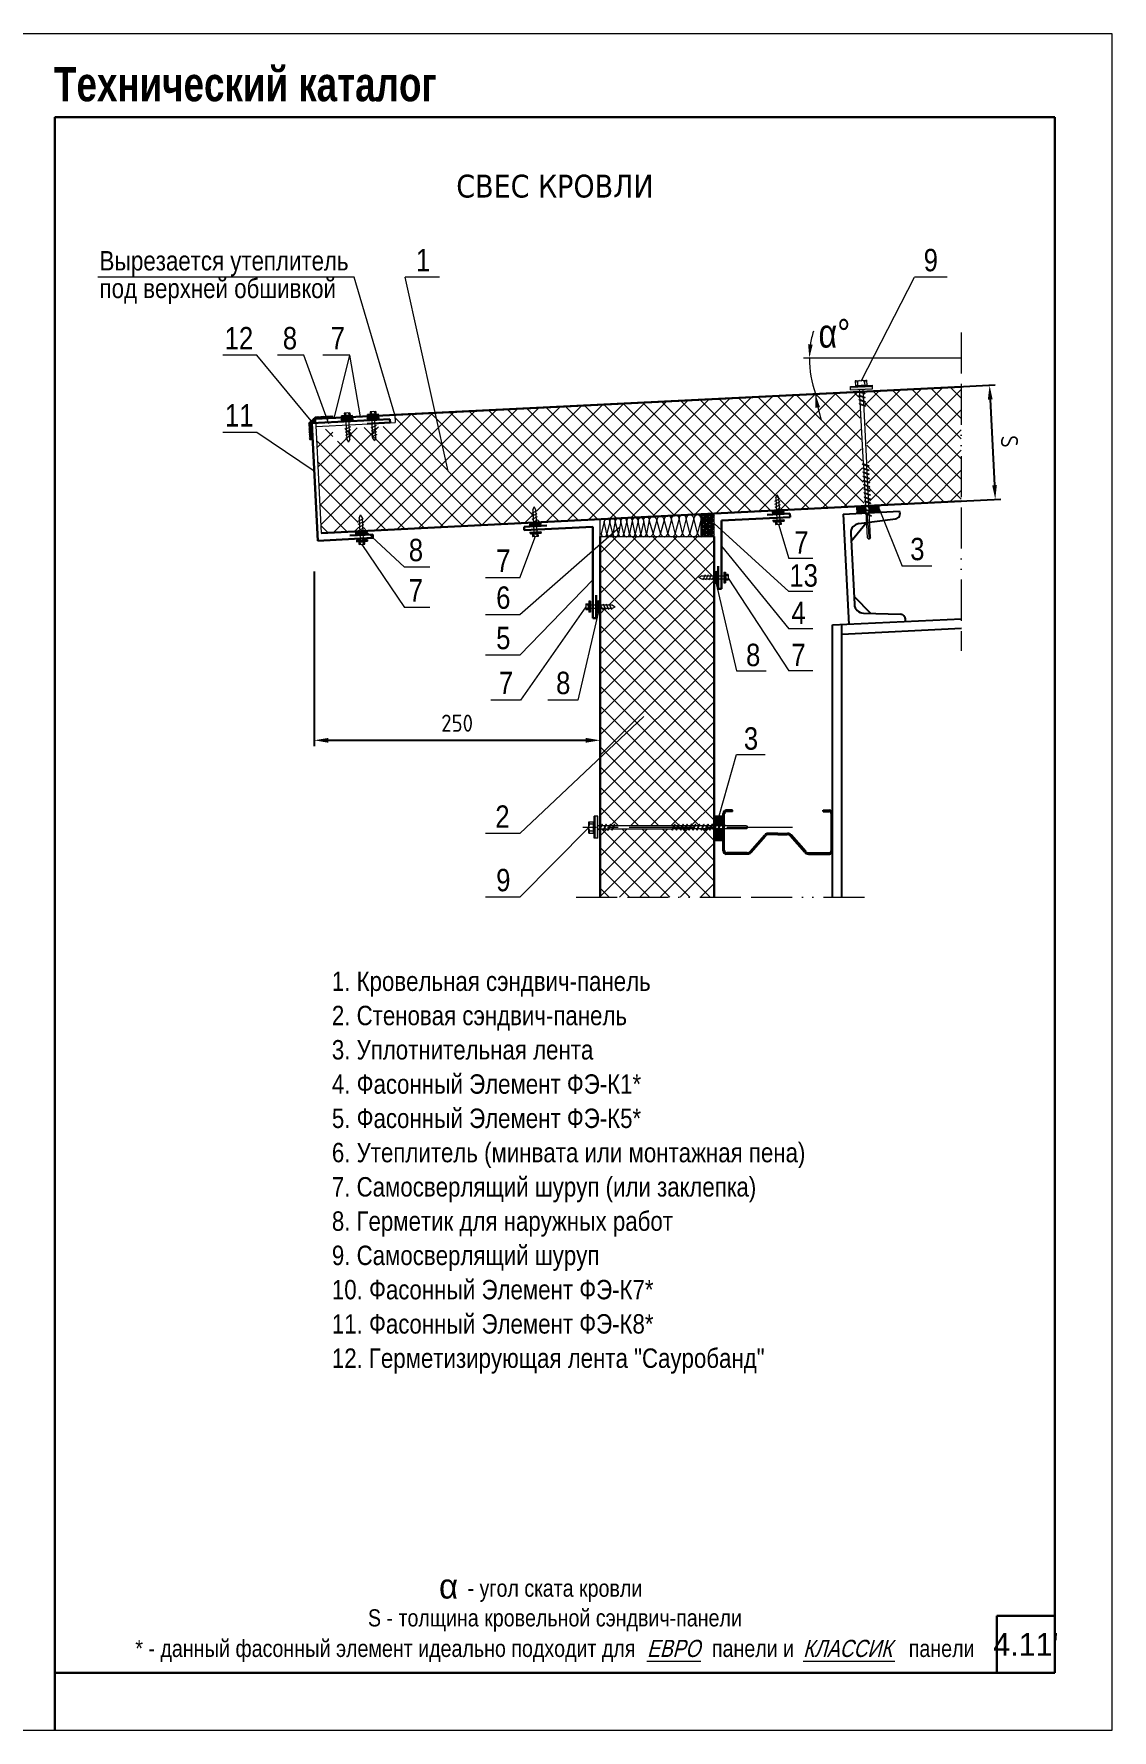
# Model space of a CAD drawing. Extents: x 5821 to 16321, y -13531 to 5774.
# Drawn here: x 6978 to 7921, y -11304 to -9819 of the extents above; entities that cross this region are included whole.
import ezdxf
from ezdxf.enums import TextEntityAlignment as Align

# ---------------------------------------------------------------- set-up
doc = ezdxf.new("R2010")
doc.units = 0
doc.header["$LTSCALE"] = 3
doc.linetypes.add('ACAD_ISO13W100', pattern=[36, 12, -3, 12, -3, 0, -3, 0, -3])
doc.linetypes.add('CENTER2', pattern=[28.575, 19.05, -3.175, 3.175, -3.175])
doc.layers.get('0').update_dxf_attribs({"linetype": 'CONTINUOUS', "lineweight": 30})
doc.layers.get('DEFPOINTS').update_dxf_attribs({"linetype": 'CONTINUOUS'})
for name, color, linetype, lineweight in [('Logo', 1, 'CONTINUOUS', 9), ('new_fill', 8, 'CONTINUOUS', 13), ('RAZMER', 7, 'CONTINUOUS', 9), ('Нащельники', 1, 'CONTINUOUS', 30), ('Саморезы', 7, 'CONTINUOUS', 13)]:
    doc.layers.add(name, color=color, linetype=linetype, lineweight=lineweight)
doc.layers.add('Прогон', color=7, linetype='CONTINUOUS')
doc.styles.add('LOGO', font='HATTEN.TTF')
doc.styles.add('ROMANS', font='romans.shx', dxfattribs={"width": 0.85})
doc.styles.get("Standard").update_dxf_attribs({"font": 'TAHOMA.TTF'})
doc.styles.add('style1', font='ARIALN.TTF')
doc.styles.add('style2', font='impact.TTF')
doc.styles.add('курсив', font='ARIAL.TTF', dxfattribs={"width": 0.8, "oblique": 15})
doc.dimstyles.new('5', dxfattribs={"dimscale": 5, "dimtxt": 3, "dimasz": 2.5, "dimexe": 1, "dimexo": 3, "dimgap": 0, "dimtad": 0, "dimdec": 0, "dimzin": 9, "dimdsep": 46, "dimtxsty": 'ROMANS', "dimblk2": 'OBLIQUE', "dimcen": -3, "dimdle": 1.5, "dimclrd": 256, "dimclre": 256, "dimclrt": 256, "dimadec": 0, "dimazin": 0, "dimtfac": 1, "dimtdec": 0, "dimtofl": 0, "dimtmove": 2, "dimatfit": 3, "dimfxl": 0, "dimtvp": 1, "dimtolj": 1, "dimtzin": 9, "dimarcsym": 0})
pattern_1 = [(0, (422.5248, -16984.0036), (0, 1.25), []), (60, (422.5248, -16984.0036), (-1.08253175, 0.625), []), (120, (422.5248, -16984.0036), (-1.08253175, -0.625), [])]
pattern_2 = [(0, (3888.2201, -13398.6371), (0, 1.25), []), (60, (3888.2201, -13398.6371), (-1.08253175, 0.625), []), (120, (3888.2201, -13398.6371), (-1.08253175, -0.625), [])]

# ---------------------------------------------------------------- blocks, each defined once
blk = doc.blocks.new('*D1248')
at = {"layer": 'DEFPOINTS', "color": 0, "transparency": 16777216}
for p in [(7222.9, -10274.5), (7473.1, -10418.7), (7473.1, -10437.2)]:
    blk.add_point(p, dxfattribs=at)
at = {"layer": 'RAZMER', "lineweight": -2, "transparency": 16777216}
for p, q in [((7222.9, -10289.5), (7222.9, -10442.2)), ((7235.4, -10437.2), (7460.6, -10437.2)), ((7473.1, -10433.7), (7473.1, -10442.2))]:
    blk.add_line(p, q, dxfattribs=at)
at = {"layer": 'RAZMER', "transparency": 16777216}
for points in [[(7235.4, -10435.1), (7235.4, -10439.3), (7222.9, -10437.2)], [(7460.6, -10435.1), (7460.6, -10439.3), (7473.1, -10437.2)]]:
    blk.add_solid(points, dxfattribs=at)
at = {"layer": 'RAZMER', "transparency": 16777216, "insert": (7348, -10422.2), "char_height": 15, "attachment_point": 5, "style": 'ROMANS'}
blk.add_mtext('\\A1;250', dxfattribs=at)
blk = doc.blocks.new('*D1249')
at = {"layer": 'DEFPOINTS', "color": 0, "transparency": 16777216}
for p in [(7720.7, -10131), (7725.7, -10230.9), (7818.9, -10226.2)]:
    blk.add_point(p, dxfattribs=at)
at = {"layer": 'RAZMER', "lineweight": -2, "transparency": 16777216}
for p, q in [((7735.7, -10130.3), (7818.9, -10126.1)), ((7814.5, -10138.8), (7818.2, -10213.7)), ((7740.7, -10230.1), (7823.9, -10226))]:
    blk.add_line(p, q, dxfattribs=at)
at = {"layer": 'RAZMER', "transparency": 16777216}
for points in [[(7816.6, -10138.7), (7812.4, -10138.9), (7813.9, -10126.4)], [(7820.3, -10213.6), (7816.2, -10213.9), (7818.9, -10226.2)]]:
    blk.add_solid(points, dxfattribs=at)
at = {"layer": 'RAZMER', "transparency": 16777216, "insert": (7831.3, -10175.5), "char_height": 15, "attachment_point": 5, "rotation": 272.8624, "style": 'ROMANS'}
blk.add_mtext('\\A1;S', dxfattribs=at)
blk = doc.blocks.new('Z-профиль')
at = {"layer": 'Прогон'}
for p, q in [((0, -16.4), (0, 16.4)), ((1, -16.1), (1, 16.1)), ((8.2, 19.2), (2.7, 19.2)), ((8.2, 18.2), (3.1, 18.2)), ((8.2, 18.2), (8.2, 19.2)), ((87.6, 19.2), (93, 19.2)), ((87.6, 18.2), (87.6, 19.2)), ((87.6, 18.2), (92.7, 18.2)), ((94.8, -16.1), (94.8, 16.1)), ((95.8, -16.4), (95.8, 16.4)), ((23.6, -17), (36.4, -2.4)), ((24.3, -17.8), (37.1, -3.2)), ((47.9, -1.1), (39.5, -1.1)), ((47.9, -2.1), (39.6, -2.1)), ((47.9, -1.1), (56.3, -1.1)), ((47.9, -2.1), (56.1, -2.1)), ((71.5, -17.8), (58.7, -3.2)), ((72.2, -17), (59.4, -2.4)), ((21.2, -19.2), (2.7, -19.2)), ((21, -18.2), (3.1, -18.2)), ((74.6, -19.2), (93, -19.2)), ((74.7, -18.2), (92.7, -18.2))]:
    blk.add_line(p, q, dxfattribs=at)
for centre, radius, start, end in [((2.7, 16.4), 2.74, 90, 180), ((3.1, 16.1), 2.05, 90, 180), ((92.7, 16.1), 2.05, 0, 90), ((93, 16.4), 2.74, 0, 90), ((39.5, -5.2), 4.1, 90, 138.6522), ((39.6, -5.5), 3.42, 90, 138.6522), ((56.1, -5.5), 3.42, 41.3478, 90), ((56.3, -5.2), 4.1, 41.3478, 90), ((2.7, -16.4), 2.74, 180, 270), ((3.1, -16.1), 2.05, 180, 270), ((21, -14.7), 3.42, 270, 318.6522), ((21.2, -15), 4.1, 270, 318.6522), ((74.6, -15), 4.1, 221.3478, 270), ((74.7, -14.7), 3.42, 221.3478, 270), ((92.7, -16.1), 2.05, 270, 0), ((93, -16.4), 2.74, 270, 0)]:
    blk.add_arc(centre, radius, start, end, dxfattribs=at)
blk = doc.blocks.new('40х80швеллер')
at = {"layer": 'Прогон'}
for p, q in [((0.1, 80.6), (0, 0)), ((0.1, 80.6), (41.2, 80.5)), ((11.2, 73), (38, 75.1)), ((4.9, 66.2), (4.8, 14.4)), ((4.9, 60.5), (16.4, 73.4)), ((4.8, 20.1), (16.3, 7.2)), ((11.1, 7.6), (37.9, 5.4))]:
    blk.add_line(p, q, dxfattribs=at)
for centre, radius, start, end in [((37.5, 79), 3.97, 277.6053, 22.1728), ((11.7, 66.2), 6.84, 94.5185, 179.9185), ((11.6, 14.4), 6.84, 179.9185, 265.3185), ((37.4, 1.5), 3.97, 337.6641, 82.2316)]:
    blk.add_arc(centre, radius, start, end, dxfattribs=at)
blk = doc.blocks.new('саморез4')
at = {"layer": 'new_fill'}
blk.add_hatch(color=254, dxfattribs=at).paths.add_polyline_path([(-2.4, -9.4), (0, -9.4), (0, 9.8), (-2.4, 9.8)])
at = {"layer": 'Саморезы', "ltscale": 150}
for p, q in [((-7.9, 5), (-3.1, 5)), ((-7.9, -5), (-7.9, 5)), ((-5.9, 3.1), (-3.1, 3.1)), ((-3.8, -5), (-3.8, 5)), ((0, 9.8), (-3.1, 9.8)), ((-3.1, -9.4), (-3.1, 9.8)), ((-2.4, -9.4), (-2.4, 9.8)), ((0, -9.4), (0, 9.8)), ((64.9, 1.5), (0, 1.5)), ((1.3, -2.2), (3.4, 2.7)), ((1.9, -2.2), (4, 2.7)), ((3.7, 2.9), (3.4, 2.7)), ((3.7, 2.9), (4, 2.7)), ((4.9, -2.2), (7, 2.7)), ((5.5, -2.2), (7.6, 2.7)), ((7.3, 2.9), (7, 2.7)), ((7.3, 2.9), (7.6, 2.7)), ((8.6, -2.2), (10.7, 2.7)), ((9.2, -2.2), (11.3, 2.7)), ((11, 2.9), (10.7, 2.7)), ((11, 2.9), (11.3, 2.7)), ((12.2, -2.2), (14.3, 2.7)), ((12.8, -2.2), (14.9, 2.7)), ((14.6, 2.9), (14.3, 2.7)), ((14.6, 2.9), (14.9, 2.7)), ((64.9, -2.2), (67, 2.7)), ((65.6, -2.2), (67.7, 2.7)), ((67.3, 2.9), (67, 2.7)), ((130, 1.3), (67.1, 1.3)), ((67.3, 2.9), (67.7, 2.7)), ((68.6, -2.2), (70.7, 2.7)), ((69.2, -2.2), (71.3, 2.7)), ((71, 2.9), (70.7, 2.7)), ((71, 2.9), (71.3, 2.7)), ((72.2, -2.2), (74.3, 2.7)), ((72.8, -2.2), (74.9, 2.7)), ((74.6, 2.9), (74.3, 2.7)), ((74.6, 2.9), (74.9, 2.7)), ((75.8, -2.2), (77.9, 2.7)), ((76.4, -2.2), (78.5, 2.7)), ((78.2, 2.9), (77.9, 2.7)), ((78.2, 2.9), (78.5, 2.7)), ((79.5, -2.2), (81.5, 2.7)), ((80.1, -2.2), (82.2, 2.7)), ((81.9, 2.9), (81.5, 2.7)), ((81.9, 2.9), (82.2, 2.7)), ((83.1, -2.2), (85.2, 2.7)), ((83.7, -2.2), (85.8, 2.7)), ((85.5, 2.9), (85.2, 2.7)), ((85.5, 2.9), (85.8, 2.7)), ((86.7, -2.2), (88.8, 2.7)), ((87.3, -2.2), (89.4, 2.7)), ((89.1, 2.9), (88.8, 2.7)), ((89.1, 2.9), (89.4, 2.7)), ((90.3, -2.2), (92.4, 2.7)), ((90.9, -2.2), (93, 2.7)), ((92.7, 2.9), (92.4, 2.7)), ((92.7, 2.9), (93, 2.7)), ((94, -2.2), (96.1, 2.7)), ((94.6, -2.2), (96.7, 2.7)), ((96.4, 2.9), (96.1, 2.7)), ((96.4, 2.9), (96.7, 2.7)), ((97.6, -2.2), (99.7, 2.7)), ((98.2, -2.2), (100.3, 2.7)), ((100, 2.9), (99.7, 2.7)), ((100, 2.9), (100.3, 2.7)), ((101.2, -2.2), (103.3, 2.7)), ((101.8, -2.2), (103.9, 2.7)), ((103.6, 2.9), (103.3, 2.7)), ((103.6, 2.9), (103.9, 2.7)), ((104.8, -2.2), (106.9, 2.7)), ((105.5, -2.2), (107.6, 2.7)), ((107.2, 2.9), (106.9, 2.7)), ((107.2, 2.9), (107.6, 2.7)), ((108.5, -2.2), (110.6, 2.7)), ((109.1, -2.2), (111.2, 2.7)), ((110.9, 2.9), (110.6, 2.7)), ((110.9, 2.9), (111.2, 2.7)), ((130, 1.3), (131.2, 0)), ((-7.9, -5), (-3.1, -5)), ((-5.9, -3.1), (-3.1, -3.1)), ((0, -9.4), (-3.1, -9.4)), ((64.9, -1.5), (0, -1.5)), ((64.9, -1.5), (0, -1.5)), ((1.6, -2.4), (1.3, -2.2)), ((1.6, -2.4), (1.9, -2.2)), ((5.2, -2.4), (4.9, -2.2)), ((5.2, -2.4), (5.5, -2.2)), ((8.9, -2.4), (8.6, -2.2)), ((8.9, -2.4), (9.2, -2.2)), ((12.5, -2.4), (12.2, -2.2)), ((12.5, -2.4), (12.8, -2.2)), ((65.3, -2.4), (64.9, -2.2)), ((65.3, -2.4), (65.6, -2.2)), ((130, -1.3), (67.1, -1.3)), ((68.9, -2.4), (68.6, -2.2)), ((68.9, -2.4), (69.2, -2.2)), ((72.5, -2.4), (72.2, -2.2)), ((72.5, -2.4), (72.8, -2.2)), ((76.1, -2.4), (75.8, -2.2)), ((76.1, -2.4), (76.4, -2.2)), ((79.8, -2.4), (79.5, -2.2)), ((79.8, -2.4), (80.1, -2.2)), ((83.4, -2.4), (83.1, -2.2)), ((83.4, -2.4), (83.7, -2.2)), ((87, -2.4), (86.7, -2.2)), ((87, -2.4), (87.3, -2.2)), ((90.6, -2.4), (90.3, -2.2)), ((90.6, -2.4), (90.9, -2.2)), ((94.3, -2.4), (94, -2.2)), ((94.3, -2.4), (94.6, -2.2)), ((97.9, -2.4), (97.6, -2.2)), ((97.9, -2.4), (98.2, -2.2)), ((101.5, -2.4), (101.2, -2.2)), ((101.5, -2.4), (101.8, -2.2)), ((105.1, -2.4), (104.8, -2.2)), ((105.1, -2.4), (105.5, -2.2)), ((108.8, -2.4), (108.5, -2.2)), ((108.8, -2.4), (109.1, -2.2)), ((130, -1.3), (131.2, 0))]:
    blk.add_line(p, q, dxfattribs=at)
at = {"layer": 'Саморезы'}
for p, q in [((67.1, 1.3), (64.9, 1.5)), ((67.1, -1.3), (64.9, -1.5))]:
    blk.add_line(p, q, dxfattribs=at)
at = {"layer": 'Саморезы', "ltscale": 150}
for centre, radius, start, end in [((-5.9, 5.1), 2, 182.373, 269.9653), ((-5.9, 1.1), 2, 90.0347, 177.627), ((80.3, 1057.7), 1058.9, 271.592, 272.7554), ((-5.9, -1.1), 2, 182.373, 269.9653), ((-5.9, -5.1), 2, 90.0347, 177.627)]:
    blk.add_arc(centre, radius, start, end, dxfattribs=at)
blk = doc.blocks.new('саморез1')
at = {"layer": 'new_fill'}
blk.add_hatch(color=254, dxfattribs=at).paths.add_polyline_path([(-1.2, -4.8), (0, -4.8), (0, 4.8), (-1.2, 4.8)])
at = {"layer": 'Саморезы', "ltscale": 150}
for p, q in [((-3.9, 2.6), (-1.5, 2.6)), ((-3.9, 2.6), (-3.9, -2.4)), ((-2.9, 1.7), (-1.5, 1.7)), ((-1.9, 2.6), (-1.9, -2.4)), ((0, 4.8), (-1.5, 4.8)), ((-1.5, 4.8), (-1.5, -4.8)), ((-1.2, 4.8), (-1.2, -4.8)), ((0, 4.8), (0, -4.8)), ((19.2, 1.4), (0, 1.4)), ((8.4, 2.4), (10.5, -2.4)), ((11.1, 2.4), (13.2, -2.4)), ((13.8, 2.4), (15.9, -2.4)), ((16.4, 2.4), (18.5, -2.4)), ((19.2, 1.4), (21.8, 0)), ((19.2, -1.4), (21.8, 0)), ((-3.9, -2.4), (-1.5, -2.4)), ((-2.9, -1.4), (-1.5, -1.4)), ((0, -4.8), (-1.5, -4.8)), ((0, -1.4), (19.2, -1.4))]:
    blk.add_line(p, q, dxfattribs=at)
for centre, start, end in [((-2.9, 2.7), 182.373, 269.9653), ((-2.9, 0.7), 90.0347, 177.627), ((-2.9, -0.4), 182.373, 269.9653), ((-2.9, -2.4), 90.0347, 177.627)]:
    blk.add_arc(centre, 1, start, end, dxfattribs=at)

msp = doc.modelspace()

# ---------------------------------------------------------------- hatches: boundary and pattern name
at = {"layer": 'new_fill'}
h = msp.add_hatch(dxfattribs=at)
h.set_pattern_fill('ANSI37', color=256, scale=100, style=0)
h.set_pattern_definition([(45, (422.525, -16984.004), (-8.838835, 8.838835), []), (135, (422.525, -16984.004), (-8.838835, -8.838835), [])])
h.paths.add_polyline_path([(7414.27, -10246.46), (7413.73, -10235.66), (7417.92, -10235.45), (7418.47, -10246.25), (7520.22, -10241.16, -0.2090741), (7522.84, -10241.03), (7626.9, -10235.83), (7626.36, -10225.12), (7630.56, -10224.91), (7631.09, -10235.62), (7704.38, -10231.96), (7699.39, -10132.08), (7293.6, -10152.37), (7294.08, -10161.86), (7265.88, -10163.27), (7266.42, -10174.1), (7262.23, -10174.31), (7261.69, -10163.48), (7243.19, -10164.4), (7243.73, -10175.24), (7239.54, -10175.45), (7238.99, -10164.61), (7224.6, -10165.33), (7229.12, -10255.72), (7261.94, -10254.08), (7261.4, -10243.21), (7265.6, -10243), (7266.14, -10253.87)])
h.paths.add_polyline_path([(7709.18, -10231.72), (7789.13, -10227.72), (7789.13, -10127.59), (7704.18, -10131.84)])
h = msp.add_hatch(dxfattribs=at)
h.set_pattern_fill('NET3', color=256, scale=10, style=0)
h.set_pattern_definition([(0, (4956.1939, -14873.3374), (0, 1.25), []), (60, (4956.1939, -14873.3374), (-1.08253175, 0.625), []), (120, (4956.1939, -14873.3374), (-1.08253175, -0.625), [])])
h.paths.add_polyline_path([(7220.87, -10159.5), (7224.3, -10159.33), (7224.13, -10155.84), (7234.01, -10155.35), (7233.3, -10153.39), (7224.03, -10153.84), (7218.31, -10159.63), (7219.03, -10174.14), (7221.59, -10174.01)])
h.paths.add_polyline_path([(7238.93, -10153.11), (7233.3, -10153.39), (7234.01, -10155.35), (7239.03, -10155.1)])
h = msp.add_hatch(dxfattribs=at)
h.set_pattern_fill('NET3', color=256, scale=10, style=0)
h.set_pattern_definition([(0, (433.5385, -16982.3149), (0, 1.25), []), (60, (433.5385, -16982.3149), (-1.08253175, 0.625), []), (120, (433.5385, -16982.3149), (-1.08253175, -0.625), [])])
h.paths.add_polyline_path([(7249.59, -10154.56), (7247.93, -10154.64, 0.8037354), (7248.19, -10158.14), (7249.76, -10158.06)])
h.paths.add_polyline_path([(7249.59, -10154.56), (7249.76, -10158.06), (7253.96, -10157.85), (7253.78, -10154.35)])
h.paths.add_polyline_path([(7253.96, -10157.85), (7255.79, -10157.76, 0.8142709), (7255.5, -10154.27), (7253.78, -10154.35)])
h = msp.add_hatch(dxfattribs=at)
h.set_pattern_fill('NET3', color=256, scale=10, style=0)
h.set_pattern_definition([(0, (4949.2338, -13386.6488), (0, 1.25), []), (60, (4949.2338, -13386.6488), (-1.08253175, 0.625), []), (120, (4949.2338, -13386.6488), (-1.08253175, -0.625), [])])
h.paths.add_polyline_path([(7272.28, -10153.43), (7270.67, -10153.51, 0.7936696), (7270.81, -10157), (7272.46, -10156.92)])
h.paths.add_polyline_path([(7272.46, -10156.92), (7276.65, -10156.71), (7276.48, -10153.22), (7272.28, -10153.43)])
h.paths.add_polyline_path([(7276.65, -10156.71), (7278.49, -10156.62, 0.7824442), (7278.3, -10153.13), (7276.48, -10153.22)])
h = msp.add_hatch(dxfattribs=at)
h.set_pattern_fill('NET3', color=256, scale=10, style=0)
h.set_pattern_definition(pattern_2)
h.paths.add_polyline_path([(7717.06, -10231.32), (7708.39, -10231.76), (7708.42, -10232.47), (7709.82, -10232.99), (7710.06, -10233.28), (7709.86, -10233.6), (7708.46, -10233.09), (7708.61, -10236.1), (7710.01, -10236.61), (7710.25, -10236.9), (7710.04, -10237.23), (7708.65, -10236.71), (7708.71, -10237.93), (7717.38, -10237.49)])
h = msp.add_hatch(dxfattribs=at)
h.set_pattern_fill('NET3', color=256, scale=10, style=0)
h.set_pattern_definition(pattern_1)
h.paths.add_polyline_path([(7414.27, -10246.46), (7412.47, -10246.55, 0.782923), (7412.58, -10249.95), (7414.44, -10249.86)])
h.paths.add_polyline_path([(7418.47, -10246.25), (7414.27, -10246.46), (7414.44, -10249.86), (7418.63, -10249.65)])
h.paths.add_polyline_path([(7420.44, -10246.15), (7418.47, -10246.25), (7418.63, -10249.65), (7420.33, -10249.57, 0.7157908)])
h = msp.add_hatch(dxfattribs=at)
h.set_pattern_fill('ESCHER', color=256, scale=5, style=0)
h.set_pattern_definition([(60, (3888.22, -13398.637), (-6, -1e-09), [5.5, -0.5]), (180, (3888.22, -13398.637), (3, -5.1961524), [5.5, -0.5]), (300, (3888.22, -13398.637), (6, -1e-09), [5.5, -0.5]), (60, (3888.72, -13398.637), (-6, -1e-09), [1, -5]), (300, (3888.72, -13398.637), (6, -1e-09), [1, -5]), (60, (3887.97, -13398.204), (-6, -1e-09), [1, -5]), (180, (3887.97, -13398.204), (3, -5.1961524), [1, -5]), (300, (3887.97, -13399.07), (6, -1e-09), [1, -5]), (180, (3887.97, -13399.07), (3, -5.1961524), [1, -5]), (60, (3886.22, -13398.637), (-6, -1e-09), [1, -5]), (300, (3886.22, -13398.637), (6, -1e-09), [1, -5]), (60, (3889.22, -13400.369), (-6, -1e-09), [1, -5]), (180, (3889.22, -13400.369), (3, -5.1961524), [1, -5]), (300, (3889.22, -13396.905), (6, -1e-09), [1, -5]), (180, (3889.22, -13396.905), (3, -5.1961524), [1, -5]), (0, (3889.22, -13397.771), (-3, 5.1961524), [3.5, -2.5]), (0, (3889.22, -13399.503), (-3, 5.1961524), [3.5, -2.5]), (120, (3888.47, -13397.338), (-6, 1e-09), [3.5, -2.5]), (120, (3886.97, -13398.204), (-6, 1e-09), [3.5, -2.5]), (240, (3886.97, -13399.07), (3, -5.1961524), [3.5, -2.5]), (240, (3888.47, -13399.936), (3, -5.1961524), [3.5, -2.5])])
h.paths.add_polyline_path([(7572.88, -10238.53), (7561.64, -10239.09), (7561.64, -10258.85), (7572.88, -10258.85)])
h = msp.add_hatch(dxfattribs=at)
h.set_pattern_fill('NET3', color=256, scale=10, style=0)
h.set_pattern_definition(pattern_1)
h.paths.add_polyline_path([(7626.9, -10235.83), (7625.11, -10235.92, 0.7966935), (7625.32, -10239.41), (7627.07, -10239.33)])
h.paths.add_polyline_path([(7627.07, -10239.33), (7631.27, -10239.12), (7631.09, -10235.62), (7626.9, -10235.83)])
h.paths.add_polyline_path([(7631.09, -10235.62), (7631.27, -10239.12), (7632.96, -10239.03, 0.7824442), (7632.78, -10235.54)])
h = msp.add_hatch(dxfattribs=at)
h.set_pattern_fill('NET3', color=256, scale=10, style=0)
h.set_pattern_definition(pattern_2)
h.paths.add_polyline_path([(7705.76, -10232.1), (7705.26, -10231.91), (7697.56, -10232.3), (7697.89, -10238.48), (7706.08, -10238.07), (7705.95, -10235.72), (7705.04, -10235.39), (7704.8, -10235.09), (7705.01, -10234.77), (7705.92, -10235.11)])
h = msp.add_hatch(dxfattribs=at)
h.set_pattern_fill('NET3', color=256, scale=10, style=0)
h.set_pattern_definition(pattern_1)
h.paths.add_polyline_path([(7261.94, -10254.08), (7260.29, -10254.16, 0.8011778), (7260.58, -10257.69), (7262.12, -10257.62)])
h.paths.add_polyline_path([(7266.32, -10257.41), (7266.14, -10253.87), (7261.94, -10254.08), (7262.12, -10257.62)])
h.paths.add_polyline_path([(7266.32, -10257.41), (7268.15, -10257.31, 0.7732489), (7267.97, -10253.78), (7266.14, -10253.87)])
h = msp.add_hatch(dxfattribs=at)
h.set_pattern_fill('ANSI37', color=256, scale=100, style=0)
h.set_pattern_definition([(45, (3888.22, -13398.637), (-8.838835, 8.838835), []), (135, (3888.22, -13398.637), (-8.838835, -8.838835), [])])
h.paths.add_polyline_path([(7572.88, -10296.06), (7562.16, -10296.06), (7559.63, -10294.66), (7562.16, -10293.26), (7572.51, -10293.26), (7572.88, -10292.4), (7572.88, -10258.85), (7549.33, -10258.85, -0.0656822), (7548.48, -10258.96, -0.0656822), (7547.64, -10258.85), (7542.83, -10258.85, -0.0585471), (7542.07, -10258.96, -0.0585471), (7541.32, -10258.85), (7536.51, -10258.85, -0.0656822), (7535.66, -10258.96, 0.0012871), (7535.68, -10258.96, -0.0012871), (7535.66, -10258.96, -0.0012871), (7535.65, -10258.96, 0.0012871), (7535.66, -10258.96, -0.0656822), (7534.82, -10258.85), (7530.01, -10258.85, -0.0585471), (7529.26, -10258.96, -0.0585471), (7528.5, -10258.85), (7523.69, -10258.85, -0.0727294), (7522.75, -10258.96, -0.0727294), (7521.82, -10258.85), (7517.01, -10258.85, -0.0629966), (7516.2, -10258.96, -0.0724516), (7515.48, -10258.85), (7511.96, -10258.85, -0.0787967), (7511.18, -10258.96, -0.0787967), (7510.41, -10258.85), (7506.89, -10258.85, -0.0661098), (7506.24, -10258.96, -0.0661098), (7505.59, -10258.85), (7502.07, -10258.85, -0.0724516), (7501.35, -10258.96, 0.0039617), (7501.39, -10258.96, -0.0764352), (7500.64, -10258.85), (7497.12, -10258.85, -0.0787967), (7496.34, -10258.96, -0.0787967), (7495.56, -10258.85), (7491.62, -10258.85, -0.040353), (7491.25, -10258.85), (7486.84, -10258.85, -0.0099686), (7486.75, -10258.85), (7482.2, -10258.85, -0.0520645), (7481.72, -10258.86, -0.0312551), (7481.4, -10258.85), (7481.13, -10258.85), (7473.13, -10265.83), (7473.13, -10317.98), (7473.5, -10318.84), (7483.85, -10318.84), (7486.38, -10320.24), (7483.85, -10321.64), (7473.13, -10321.64), (7473.13, -10511.98), (7474.02, -10511.98), (7474.53, -10510.8), (7474.84, -10510.57), (7475.15, -10510.8), (7474.64, -10511.98), (7477.65, -10511.98), (7478.16, -10510.8), (7478.46, -10510.57), (7478.77, -10510.8), (7478.27, -10511.98), (7481.28, -10511.98), (7481.78, -10510.8), (7482.09, -10510.57), (7482.4, -10510.8), (7481.89, -10511.98), (7484.9, -10511.98), (7485.41, -10510.8), (7485.72, -10510.57), (7486.03, -10510.8), (7485.52, -10511.98), (7536.06, -10511.98), (7537.61, -10512.12), (7538.17, -10510.8), (7538.48, -10510.57), (7538.79, -10510.8), (7538.2, -10512.17), (7538.21, -10512.17), (7541.21, -10512.17), (7541.8, -10510.8), (7542.1, -10510.57), (7542.41, -10510.8), (7541.83, -10512.17), (7544.84, -10512.17), (7545.43, -10510.8), (7545.73, -10510.57), (7546.04, -10510.8), (7545.45, -10512.17), (7548.46, -10512.17), (7549.05, -10510.8), (7549.36, -10510.57), (7549.67, -10510.8), (7549.08, -10512.17), (7552.09, -10512.17), (7552.68, -10510.8), (7552.98, -10510.57), (7553.29, -10510.8), (7552.71, -10512.17), (7555.72, -10512.17), (7556.31, -10510.8), (7556.61, -10510.57), (7556.92, -10510.8), (7556.33, -10512.17), (7559.34, -10512.17), (7559.93, -10510.8), (7560.24, -10510.57), (7560.55, -10510.8), (7559.96, -10512.17), (7562.97, -10512.17), (7563.56, -10510.8), (7563.86, -10510.57), (7564.17, -10510.8), (7563.59, -10512.17), (7566.6, -10512.17), (7567.19, -10510.8), (7567.49, -10510.57), (7567.8, -10510.8), (7567.21, -10512.17), (7570.22, -10512.17), (7570.81, -10510.8), (7571.12, -10510.57), (7571.43, -10510.8), (7570.84, -10512.17), (7572.88, -10512.17), (7572.88, -10503.25)])
h.paths.add_polyline_path([(7572.88, -10516.09), (7572.34, -10515.7), (7572.72, -10514.81), (7569.71, -10514.81), (7569.33, -10515.7), (7569.02, -10515.92), (7568.71, -10515.7), (7569.1, -10514.81), (7566.08, -10514.81), (7565.7, -10515.7), (7565.4, -10515.92), (7565.09, -10515.7), (7565.47, -10514.81), (7562.46, -10514.81), (7562.08, -10515.7), (7561.77, -10515.92), (7561.46, -10515.7), (7561.84, -10514.81), (7558.83, -10514.81), (7558.45, -10515.7), (7558.14, -10515.92), (7557.83, -10515.7), (7558.22, -10514.81), (7555.2, -10514.81), (7554.82, -10515.7), (7554.52, -10515.92), (7554.21, -10515.7), (7554.59, -10514.81), (7551.58, -10514.81), (7551.2, -10515.7), (7550.89, -10515.92), (7550.58, -10515.7), (7550.96, -10514.81), (7547.95, -10514.81), (7547.57, -10515.7), (7547.26, -10515.92), (7546.95, -10515.7), (7547.34, -10514.81), (7544.32, -10514.81), (7543.94, -10515.7), (7543.64, -10515.92), (7543.33, -10515.7), (7543.71, -10514.81), (7540.7, -10514.81), (7540.32, -10515.7), (7540.01, -10515.92), (7539.7, -10515.7), (7540.08, -10514.81), (7538.21, -10514.81), (7537.03, -10514.91), (7536.69, -10515.7), (7536.38, -10515.92), (7536.07, -10515.7), (7536.38, -10514.99), (7484.23, -10514.99), (7483.93, -10515.7), (7483.62, -10515.92), (7483.31, -10515.7), (7483.61, -10514.99), (7480.6, -10514.99), (7480.3, -10515.7), (7479.99, -10515.92), (7479.69, -10515.7), (7479.99, -10514.99), (7476.98, -10514.99), (7476.67, -10515.7), (7476.37, -10515.92), (7476.06, -10515.7), (7476.36, -10514.99), (7473.35, -10514.99), (7473.13, -10515.51), (7473.13, -10574.47), (7572.88, -10574.47)])
h = msp.add_hatch(dxfattribs=at)
h.set_pattern_fill('NET3', color=256, scale=10, style=0)
h.set_pattern_definition(pattern_1)
h.paths.add_polyline_path([(7576.38, -10292.4), (7576.38, -10290.89, 0.7824442), (7572.88, -10290.89), (7572.88, -10292.4)])
h.paths.add_polyline_path([(7572.88, -10292.4), (7572.88, -10296.6), (7576.38, -10296.6), (7576.38, -10292.4)])
h.paths.add_polyline_path([(7572.88, -10296.6), (7572.88, -10298.57, 0.7824442), (7576.38, -10298.57), (7576.38, -10296.6)])
h = msp.add_hatch(dxfattribs=at)
h.set_pattern_fill('NET3', color=256, scale=10, style=0)
h.set_pattern_definition(pattern_1)
h.paths.add_polyline_path([(7473.13, -10318.14), (7473.13, -10316.41, 0.7824442), (7469.63, -10316.41), (7469.63, -10318.14)])
h.paths.add_polyline_path([(7469.63, -10318.14), (7469.63, -10322.34), (7473.13, -10322.34), (7473.13, -10318.14)])
h.paths.add_polyline_path([(7469.63, -10322.34), (7469.63, -10324.1, 0.7824442), (7473.13, -10324.1), (7473.13, -10322.34)])
h = msp.add_hatch(dxfattribs=at)
h.set_pattern_fill('NET3', color=256, scale=10, style=0)
h.set_pattern_definition(pattern_2)
h.paths.add_polyline_path([(7580.8, -10503.25), (7572.88, -10503.25), (7572.88, -10512.17), (7573.85, -10512.17), (7574.44, -10510.8), (7574.74, -10510.57), (7575.05, -10510.8), (7574.47, -10512.17), (7577.48, -10512.17), (7578.07, -10510.8), (7578.37, -10510.57), (7578.68, -10510.8), (7578.09, -10512.17), (7580.8, -10512.17)])
h.paths.add_polyline_path([(7580.8, -10514.81), (7580.59, -10514.81), (7580.21, -10515.7), (7579.9, -10515.92), (7579.59, -10515.7), (7579.98, -10514.81), (7576.96, -10514.81), (7576.58, -10515.7), (7576.28, -10515.92), (7575.97, -10515.7), (7576.35, -10514.81), (7573.34, -10514.81), (7572.96, -10515.7), (7572.88, -10515.75), (7572.88, -10525.13), (7580.8, -10525.13)])

# ---------------------------------------------------------------- linework, layer by layer
at = {"color": 1}
for p, q in [((6996.09, -9891.59), (6996.09, -11303.74)), ((6996.09, -9891.59), (7871.09, -9891.59)), ((7871.09, -9891.59), (7871.09, -11253.74)), ((7820.18, -11203.74), (7871.09, -11203.74)), ((7820.18, -11203.74), (7820.18, -11253.74)), ((6996.09, -11253.74), (7871.09, -11253.74))]:
    msp.add_line(p, q, dxfattribs=at)
for p, q in [((7224.13, -10155.84), (7789.13, -10127.59)), ((7293.6, -10152.37), (7789.13, -10127.59)), ((7229.12, -10255.72), (7789.13, -10227.72)), ((7229.12, -10255.72), (7789.13, -10227.72)), ((7473.13, -10258.85), (7473.13, -10574.47)), ((7572.88, -10574.47), (7572.88, -10258.85))]:
    msp.add_line(p, q)
at = {"layer": 'Logo'}
for p, q in [((7514.07, -11243.31), (7561.31, -11243.31)), ((7650.69, -11243.31), (7731.14, -11243.31))]:
    msp.add_line(p, q, dxfattribs=at)
at = {"layer": 'new_fill'}
for p, q in [((7224.03, -10153.84), (7218.31, -10159.63)), ((7224.03, -10153.84), (7238.93, -10153.11)), ((7238.93, -10153.11), (7239.03, -10155.12)), ((7218.31, -10159.63), (7219.03, -10174.14)), ((7221.59, -10174.01), (7219.03, -10174.14)), ((7476.79, -10245.76), (7474.02, -10256.46)), ((7479.14, -10256.44), (7476.79, -10245.76)), ((7481.72, -10245.73), (7479.13, -10256.47)), ((7484.25, -10256.45), (7481.72, -10245.73)), ((7486.35, -10245.4), (7484.25, -10256.45)), ((7489.11, -10256.45), (7486.34, -10245.36)), ((7491.37, -10245.36), (7489.11, -10256.45)), ((7493.8, -10256.45), (7491.37, -10245.36)), ((7496.37, -10244.9), (7493.8, -10256.45)), ((7498.88, -10256.45), (7496.37, -10244.9)), ((7501.31, -10244.9), (7498.88, -10256.45)), ((7503.83, -10256.45), (7501.39, -10244.9)), ((7506.34, -10244.9), (7503.83, -10256.45)), ((7508.65, -10256.45), (7506.34, -10244.9)), ((7511.37, -10244.9), (7508.65, -10256.45)), ((7513.72, -10256.45), (7511.21, -10243.89)), ((7516.14, -10244.46), (7513.72, -10256.45)), ((7519.41, -10255.7), (7516.14, -10244.46)), ((7522.68, -10244.46), (7519.41, -10255.7)), ((7526.1, -10255.7), (7522.68, -10244.46)), ((7529.22, -10244.46), (7526.1, -10255.7)), ((7532.41, -10255.7), (7529.15, -10243.74)), ((7535.68, -10243.74), (7532.41, -10255.7)), ((7538.92, -10255.7), (7535.65, -10243.13)), ((7542.18, -10243.13), (7538.92, -10255.7)), ((7545.23, -10255.7), (7542.18, -10243.13)), ((7548.47, -10243.13), (7545.23, -10255.7)), ((7551.73, -10255.7), (7548.48, -10242.8)), ((7555.11, -10243.13), (7551.73, -10255.7)), ((7558.36, -10255.49), (7555.11, -10243.13)), ((7561.64, -10243.13), (7558.37, -10255.7))]:
    msp.add_line(p, q, dxfattribs=at)
for centre, radius, start, end in [((7248.45, -10156.36), 1.79, 106.65043, 261.81072), ((7255.28, -10156.04), 1.79, 286.546, 83.16569), ((7271.15, -10155.24), 1.8, 105.47739, 259.22924), ((7277.96, -10154.9), 1.8, 286.91761, 79.08239), ((7479.26, -10245.76), 2.47, 0.65685, 179.89714), ((7484, -10245.32), 2.35, 358.84409, 192.0379), ((7488.86, -10245.36), 2.51, 0, 180), ((7493.81, -10244.9), 2.51, 0, 180), ((7498.88, -10244.9), 2.51, 0, 180), ((7503.83, -10244.9), 2.51, 0, 180), ((7508.86, -10244.9), 2.51, 0, 180), ((7513.72, -10243.89), 2.51, 0, 180), ((7519.41, -10244.46), 3.27, 0, 180), ((7525.95, -10244.46), 3.27, 0, 180), ((7532.41, -10243.74), 3.27, 0, 180), ((7538.92, -10243.13), 3.27, 0, 180), ((7545.34, -10243.02), 3.16, 358.0104, 181.9896), ((7551.73, -10243.13), 3.27, 0, 180), ((7558.37, -10243.13), 3.27, 0, 180), ((7476.53, -10256.33), 2.51, 180, 270), ((7476.79, -10256.51), 2.35, 265.63883, 1.69576), ((7481.65, -10256.35), 2.51, 180, 270), ((7481.91, -10256.52), 2.35, 265.63883, 1.69576), ((7486.76, -10256.33), 2.51, 180, 270), ((7486.8, -10256.53), 2.32, 268.85772, 2.05045), ((7491.44, -10256.53), 2.33, 178.08739, 274.62161), ((7491.48, -10256.53), 2.32, 273.45732, 1.97721), ((7496.32, -10256.45), 2.51, 180, 270), ((7496.37, -10256.45), 2.51, 270, 0), ((7501.39, -10256.45), 2.51, 180, 270), ((7501.31, -10256.45), 2.51, 270, 0), ((7506.34, -10256.45), 2.51, 180, 270), ((7506.13, -10256.45), 2.51, 270, 0), ((7511.16, -10256.45), 2.51, 180, 270), ((7511.21, -10256.45), 2.51, 270, 0), ((7516.24, -10256.45), 2.51, 180, 270), ((7516.14, -10255.7), 3.27, 270, 0), ((7522.68, -10255.7), 3.27, 180, 270), ((7522.83, -10255.7), 3.27, 270, 0), ((7529.37, -10255.7), 3.27, 180, 270), ((7529.15, -10255.7), 3.27, 270, 0), ((7535.68, -10255.7), 3.27, 180, 270), ((7535.65, -10255.7), 3.27, 270, 0), ((7542.18, -10255.7), 3.27, 180, 270), ((7541.96, -10255.7), 3.27, 270, 0), ((7548.5, -10255.7), 3.27, 180, 270), ((7548.47, -10255.7), 3.27, 270, 0), ((7555, -10255.7), 3.27, 180, 270), ((7555.09, -10255.49), 3.27, 270, 0), ((7561.64, -10255.7), 3.27, 180, 270)]:
    msp.add_arc(centre, radius, start, end, dxfattribs=at)
at = {"layer": 'RAZMER'}
for p, q in [((7257.78, -10031.67), (7033.77, -10031.67)), ((7293.6, -10152.37), (7257.78, -10031.67)), ((7340.15, -10201.43), (7302.63, -10031.67)), ((7332.49, -10031.67), (7302.63, -10031.67)), ((7701.52, -10122.77), (7748.2, -10031.67)), ((7776.8, -10031.67), (7748.2, -10031.67)), ((7172.81, -10100.05), (7142.95, -10100.05)), ((7220.38, -10157.53), (7172.81, -10100.05)), ((7213.99, -10100.05), (7190.77, -10100.05)), ((7235.75, -10160.18), (7213.99, -10100.05)), ((7254.03, -10100.05), (7230.53, -10100.05)), ((7240.67, -10154.32), (7254.03, -10100.05)), ((7263.48, -10153.88), (7254.03, -10100.05)), ((7789.13, -10102.56), (7651.07, -10102.56)), ((7224.13, -10155.84), (7229.12, -10255.72)), ((7293.6, -10152.37), (7293.93, -10158.85)), ((7172.81, -10167.61), (7142.95, -10167.61)), ((7222.98, -10201.66), (7172.81, -10167.61)), ((7224.45, -10162.33), (7293.93, -10158.85)), ((7717.06, -10231.32), (7717.38, -10237.49)), ((7473.13, -10258.85), (7473.13, -10243.52)), ((7561.64, -10258.85), (7561.64, -10239.09)), ((7572.88, -10258.85), (7572.88, -10238.53)), ((7697.56, -10232.3), (7697.89, -10238.51)), ((7717.22, -10234.41), (7737.34, -10284.7)), ((7269.18, -10255.2), (7301.96, -10285.5)), ((7490.24, -10250.91), (7402.74, -10327.21)), ((7402.74, -10294.85), (7416.64, -10258.6)), ((7473.13, -10258.85), (7572.88, -10258.85)), ((7572.88, -10247.39), (7638.21, -10306.84)), ((7629.27, -10248.06), (7638.21, -10277.93)), ((7264.75, -10265.64), (7301.96, -10320.8)), ((7579.38, -10267.08), (7638.21, -10339.57)), ((7324.21, -10285.5), (7301.96, -10285.5)), ((7659.41, -10277.93), (7638.21, -10277.93)), ((7763.36, -10284.7), (7737.34, -10284.7)), ((7763.36, -10284.7), (7737.34, -10284.7)), ((7402.74, -10294.85), (7372.87, -10294.85)), ((7466.93, -10296.26), (7402.74, -10362.56)), ((7574.63, -10299.94), (7592.51, -10376.42)), ((7585.32, -10295.14), (7638.21, -10376.42)), ((7460.69, -10320.41), (7403.43, -10401.94)), ((7659.41, -10306.84), (7638.21, -10306.84)), ((7324.21, -10320.8), (7301.96, -10320.8)), ((7402.74, -10327.21), (7372.87, -10327.21)), ((7471.38, -10325.46), (7453.5, -10401.94)), ((7659.41, -10339.57), (7638.21, -10339.57)), ((7659.41, -10339.57), (7638.21, -10339.57)), ((7402.74, -10362.56), (7372.87, -10362.56)), ((7592.51, -10376.42), (7618.54, -10376.42)), ((7659.41, -10376.42), (7638.21, -10376.42)), ((7403.43, -10401.94), (7377.4, -10401.94)), ((7453.5, -10401.94), (7427.47, -10401.94)), ((7511.27, -10416.36), (7402.74, -10518.92)), ((7577.36, -10503.25), (7592.51, -10449.5)), ((7592.51, -10449.5), (7617.55, -10449.5)), ((7463.25, -10513.49), (7402.74, -10574.47)), ((7402.74, -10518.92), (7372.87, -10518.92)), ((7402.74, -10574.47), (7372.87, -10574.47))]:
    msp.add_line(p, q, dxfattribs=at)
at = {"layer": 'RAZMER', "linetype": 'ACAD_ISO13W100'}
for p, q in [((7789.13, -10080.12), (7789.13, -10358.89)), ((7452.07, -10574.47), (7707.05, -10574.47))]:
    msp.add_line(p, q, dxfattribs=at)
at = {"layer": 'RAZMER', "linetype": 'CENTER2'}
msp.add_line((7641.45, -10513.49), (7458.14, -10513.49), dxfattribs=at)
at = {"layer": 'RAZMER'}
for points in [[(7921.09, -9818.74), (6871.09, -9818.74), (6871.09, -11303.74), (7921.09, -11303.74)], [(7473.13, -10258.85), (7572.88, -10258.85), (7572.88, -10512.17), (7473.13, -10512.17)], [(7572.88, -10503.25), (7580.8, -10503.25), (7580.8, -10525.13), (7572.88, -10525.13)]]:
    msp.add_lwpolyline(points, close=True, dxfattribs=at)
at = {"layer": 'RAZMER', "lineweight": 0}
for centre, radius, start, end in [((7737.75, -10102.56), 81.51, 163.11399, 171.55699), ((7753.01, -10102.23), 96.76, 180.19711, 199.14862), ((7808.49, -10113.68), 148.29, 187.86558, 196.79143)]:
    msp.add_arc(centre, radius, start, end, dxfattribs=at)
at = {"layer": 'RAZMER'}
for centre, radius, start, end in [((7419.8, -10247.84), 1.8, 286.91761, 79.08239), ((7625.62, -10237.64), 1.8, 106.36559, 260.542), ((7632.43, -10237.31), 1.8, 286.91761, 79.08239), ((7260.83, -10255.9), 1.82, 107.2192, 262.02293), ((7267.6, -10255.57), 1.83, 287.57247, 78.42426), ((7412.95, -10248.24), 1.75, 105.61652, 260.38991), ((7574.63, -10291.32), 1.8, 13.91761, 166.08239), ((7574.63, -10298.14), 1.8, 193.91761, 346.08239), ((7471.38, -10316.84), 1.8, 13.91761, 166.08239), ((7471.38, -10323.66), 1.8, 193.91761, 346.08239)]:
    msp.add_arc(centre, radius, start, end, dxfattribs=at)
for points in [[(7655.13, -10090.45), (7659.12, -10090.74), (7656.24, -10102.56)], [(7665.49, -10145.5), (7661.54, -10146.14), (7661.59, -10133.97)]]:
    msp.add_solid(points, dxfattribs=at)
at = {"layer": 'Нащельники'}
for p, q in [((7289.18, -10156.09), (7220.87, -10159.5)), ((7289.18, -10156.09), (7289.33, -10159.08)), ((7220.87, -10159.5), (7226.02, -10262.43)), ((7289.33, -10159.08), (7269.36, -10160.08)), ((7579.38, -10244.71), (7639.31, -10241.72)), ((7579.38, -10244.71), (7579.38, -10304.71)), ((7619.18, -10239.72), (7639.16, -10238.72)), ((7639.16, -10238.72), (7639.31, -10241.72)), ((7274.35, -10260.01), (7226.02, -10262.43)), ((7274.21, -10257.01), (7254.23, -10258.01)), ((7274.2, -10257.01), (7274.35, -10260.01)), ((7406.55, -10250.25), (7426.53, -10249.26)), ((7406.55, -10250.25), (7406.7, -10253.25)), ((7406.7, -10253.25), (7466.63, -10250.25)), ((7466.63, -10250.25), (7466.63, -10330.24)), ((7576.38, -10284.71), (7576.38, -10304.71)), ((7576.38, -10304.71), (7579.38, -10304.71)), ((7469.63, -10310.24), (7469.63, -10330.24)), ((7466.63, -10330.24), (7469.63, -10330.24))]:
    msp.add_line(p, q, dxfattribs=at)
at = {"layer": 'Прогон'}
for p, q in [((7676.56, -10336.18), (7789.24, -10330.76)), ((7676.56, -10574.47), (7676.56, -10336.18)), ((7684.77, -10574.47), (7684.77, -10335.97)), ((7684.77, -10344.18), (7789.24, -10338.97))]:
    msp.add_line(p, q, dxfattribs=at)

# ---------------------------------------------------------------- block references
at = {"layer": 'new_fill', "rotation": 273}
msp.add_blockref('саморез4', (7701.73, -10129.96), dxfattribs=at)
at = {"layer": 'RAZMER'}
for p, rotation in [((7251.82, -10154.46), 273), ((7274.44, -10153.33), 273), ((7629.18, -10244.12), 92.99999999999996), ((7264.68, -10261.69), 92.99999999999996), ((7416.55, -10254.66), 92.99999999999996)]:
    msp.add_blockref('саморез1', p, dxfattribs=dict(at, rotation=rotation))
at = {"layer": 'RAZMER', "xscale": 1.200000000000161, "yscale": 1.200000000000161, "zscale": 1.200000000000161, "rotation": 3.000000000005197}
msp.add_blockref('40х80швеллер', (7690.8, -10335.68), dxfattribs=at)
at = {"layer": 'RAZMER', "xscale": -1}
msp.add_blockref('саморез1', (7581.38, -10294.66), dxfattribs=at)
at = {"layer": 'RAZMER'}
for name, p in [('саморез1', (7464.63, -10320.24)), ('Z-профиль', (7580.8, -10517.59)), ('саморез4', (7471.13, -10513.49))]:
    msp.add_blockref(name, p, dxfattribs=at)

# ---------------------------------------------------------------- texts
msp.add_text('СВЕС КРОВЛИ', height=20).set_placement((7433.59, -9951.99), align=Align.MIDDLE_CENTER)
at = {"style": 'style1'}
for s, height, p in [('Вырезается утеплитель', 17, (7035.17, -10025.85)), ('1', 19.61, (7311.94, -10026.55)), ('9', 19.61, (7756.25, -10026.55)), ('под верхней обшивкой ', 17, (7035.17, -10050.02)), ('12', 19.612, (7144.58, -10094.93)), ('8', 19.61, (7195.48, -10094.93)), ('7', 19.61, (7237.41, -10094.93)), ('11', 19.612, (7144.89, -10162.49)), ('8', 19.61, (7305.74, -10280.38)), ('7', 19.61, (7642.96, -10273.76)), ('3', 19.61, (7744.47, -10279.52)), ('7', 19.61, (7382.19, -10289.73)), ('13', 19.612, (7638.75, -10302.66)), ('7', 19.61, (7305.74, -10315.68)), ('6', 19.61, (7382.19, -10322.09)), ('4', 19.61, (7640.52, -10335.4)), ('5', 19.61, (7382.19, -10357.44)), ('8', 19.61, (7600.82, -10372.25)), ('7', 19.61, (7640.52, -10372.25)), ('7', 19.61, (7384.54, -10396.77)), ('8', 19.61, (7434.61, -10396.77)), ('3', 19.61, (7598.92, -10445.38)), ('2', 19.61, (7381.42, -10513.8)), ('9', 19.61, (7382.19, -10569.35)), ('1. Кровельная сэндвич-панель', 17, (7238.42, -10656.62)), ('2. Стеновая сэндвич-панель', 17, (7238.42, -10686.62)), ('3. Уплотнительная лента', 17, (7238.42, -10716.62)), ('4. Фасонный Элемент ФЭ-К1*', 17, (7238.42, -10746.62)), ('5. Фасонный Элемент ФЭ-К5*', 17, (7238.42, -10776.62)), ('6. Утеплитель (минвата или монтажная пена)', 17, (7238.42, -10806.62)), ('7. Самосверлящий шуруп (или заклепка)', 17, (7238.42, -10836.62)), ('8. Герметик для наружных работ', 17, (7238.42, -10866.62)), ('9. Самосверлящий шуруп', 17, (7238.42, -10896.62)), ('10. Фасонный Элемент ФЭ-К7*', 17, (7238.42, -10926.62)), ('11. Фасонный Элемент ФЭ-К8*', 17, (7238.42, -10956.62)), ('12. Герметизирующая лента "Сауробанд"', 17, (7238.42, -10986.62))]:
    msp.add_text(s, height=height, dxfattribs=at).set_placement(p)
for s, p in [('- угол ската кровли', (7433.59, -11187)), ('S - толщина кровельной сэндвич-панели', (7433.59, -11213)), ('* - данный фасонный элемент идеально подходит для              панели и                     панели', (7433.59, -11239.74))]:
    msp.add_text(s, height=15, dxfattribs=at).set_placement(p, align=Align.CENTER)
at = {"color": 1, "style": 'курсив', "oblique": 15, "width": 0.8}
for s, p in [('ЕВРО', (7537.41, -11239.74)), ('КЛАССИК', (7689.7, -11239.74))]:
    msp.add_text(s, height=15, dxfattribs=at).set_placement(p, align=Align.CENTER)
at = {"insert": (7340.56, -11177.89), "char_height": 13, "attachment_point": 5, "style": 'style1'}
msp.add_mtext('\\A1;{\\fGreekS|b0|i0|c204|p0;\\H1.667x;a}', dxfattribs=at)
at = {"layer": 'new_fill', "style": 'style2'}
msp.add_text('Технический каталог', height=30, dxfattribs=at).set_placement((6995.3, -9877.69))
at = {"layer": 'new_fill', "style": 'LOGO'}
msp.add_text("4.11'", height=20, dxfattribs=at).set_placement((7845.64, -11228.74), align=Align.MIDDLE_CENTER)
at = {"layer": 'RAZMER', "insert": (7678.09, -10081.06), "char_height": 25, "attachment_point": 5, "style": 'ROMANS'}
msp.add_mtext('\\A1;{\\fGreekS|b0|i0|c204|p0;α\\fGreekS|b0|i0|c0|p0;°}', dxfattribs=at)

# ---------------------------------------------------------------- dimensions: what is measured, and where the dimension line sits
at = {"layer": 'RAZMER'}
dim = msp.add_aligned_dim(p1=(7720.74, -10131.01), p2=(7725.73, -10230.89), distance=93.24, text='S', dimstyle='5', override={"dimlfac": 1, "dimtxsty": 'ROMANS', "dimsah": 1, "dimtolj": 1}, dxfattribs=at)
dim.commit()
dim.dimension.update_dxf_attribs({"geometry": '*D1249', "text_midpoint": (7831.34, -10175.55)})
dim = msp.add_linear_dim(base=(7473.13, -10437.23), p1=(7222.88, -10274.47), p2=(7473.13, -10418.74), dimstyle='5', override={"dimlfac": 1, "dimtxsty": 'ROMANS', "dimsah": 1, "dimtolj": 1}, dxfattribs=at)
dim.commit()
dim.dimension.update_dxf_attribs({"geometry": '*D1248', "text_midpoint": (7348.01, -10422.23)})

doc.saveas('drawing.dxf')
